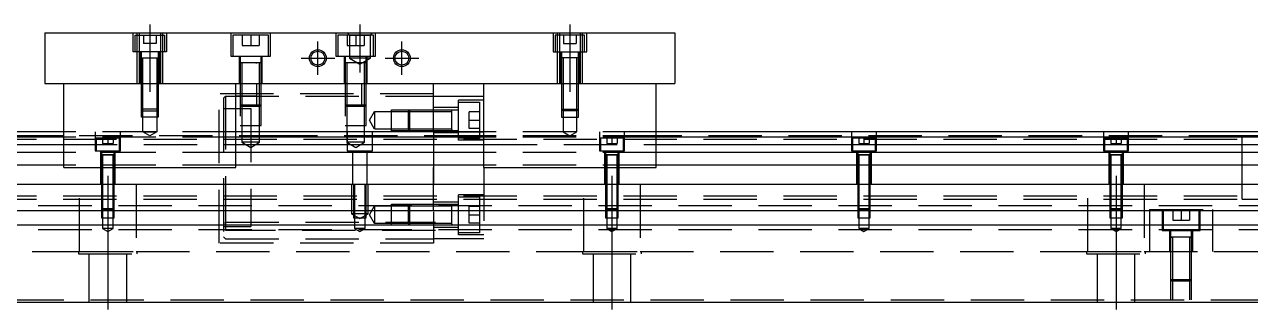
# Model space of a CAD drawing. Extents: x -12 to 725, y -279 to 77.
# Drawn here: x 180.2 to 472, y -218.4 to -150.4 of the extents above; entities that cross this region are included whole.
import ezdxf

# ---------------------------------------------------------------- set-up
doc = ezdxf.new("R2010")
doc.units = 0
doc.linetypes.add('CENTER', pattern=[50.8, 31.75, -6.35, 6.35, -6.35])
doc.linetypes.add('DASHED', pattern=[19.05, 12.7, -6.35])
doc.layers.get('0').update_dxf_attribs({"linetype": 'CONTINUOUS'})
doc.layers.add('CENTER', color=1, linetype='CENTER')

msp = doc.modelspace()

# ---------------------------------------------------------------- linework, layer by layer
at = {"color": 7, "linetype": 'CONTINUOUS'}
for p, q in [((185, -152.45), (335, -152.45)), ((185, -152.45), (185, -164.45)), ((335, -152.45), (335, -164.45)), ((185, -164.45), (335, -164.45)), ((189.5, -184.45), (189.5, -164.45)), ((230.5, -184.45), (230.5, -164.45)), ((277.5, -175.95), (277.5, -164.45)), ((289.5, -184.45), (289.5, -164.45)), ((330.5, -184.45), (330.5, -164.45)), ((277.5, -167.45), (289.5, -167.45)), ((189.5, -175.95), (0, -175.95)), ((189.5, -177.202272), (0, -177.202272)), ((289.5, -175.95), (230.5, -175.95)), ((289.5, -177.202272), (230.5, -177.202272)), ((520, -175.95), (330.5, -175.95)), ((520, -177.202272), (330.5, -177.202272)), ((470, -184.249932), (470, -176.949994)), ((0, -178.97668), (189.5, -178.97668)), ((189.5, -180.873076), (0, -180.873076)), ((230.5, -178.97668), (289.5, -178.97668)), ((289.5, -180.873076), (230.5, -180.873076)), ((330.5, -178.97668), (520, -178.97668)), ((520, -180.873076), (330.5, -180.873076)), ((189.5, -183.927372), (0, -183.927372)), ((189.5, -184.45), (230.5, -184.45)), ((289.5, -183.927372), (230.5, -183.927372)), ((289.5, -184.45), (330.5, -184.45)), ((520, -183.927372), (330.5, -183.927372)), ((470, -188.45), (470, -184.249932)), ((0, -188.45), (520, -188.45)), ((470, -191.950006), (470, -188.45)), ((520, -194.75), (0, -194.75)), ((520, -198.15), (0, -198.15)), ((0, -216.45), (520, -216.45))]:
    msp.add_line(p, q, dxfattribs=at)
at = {"color": 3, "linetype": 'DASHED'}
for p, q in [((206, -156.95), (206, -152.45)), ((206.5, -152.95), (213.5, -152.95)), ((206.5, -156.95), (206.5, -152.95)), ((207.000006, -152.95), (207.000006, -152.45)), ((207.000006, -156.95), (207.000006, -152.95)), ((207.5, -164.45), (207.5, -152.45)), ((208.5, -152.95), (208.5, -154.95)), ((210, -152.95), (210, -154.95)), ((211.5, -152.95), (211.5, -154.95)), ((212.5, -152.45), (212.5, -164.45)), ((212.999994, -152.45), (212.999994, -152.95)), ((212.999994, -152.95), (212.999994, -156.95)), ((213.5, -152.95), (213.5, -156.95)), ((214, -152.45), (214, -156.95)), ((229.25, -152.45), (229.25, -157.95)), ((238.25, -152.95), (229.75, -152.95)), ((229.75, -152.95), (229.75, -157.95)), ((232, -152.95), (232, -155.45)), ((234, -152.95), (234, -155.45)), ((236, -152.95), (236, -155.45)), ((238.25, -157.95), (238.25, -152.95)), ((238.75, -157.95), (238.75, -152.45)), ((254.25, -152.45), (254.25, -157.95)), ((263.25, -152.95), (254.75, -152.95)), ((254.75, -152.95), (254.75, -157.95)), ((257.5, -152.95), (257, -152.45)), ((257, -152.95), (257, -155.45)), ((257.5, -152.95), (257.5, -158.45)), ((257.5, -152.95), (262.5, -152.95)), ((259, -152.95), (259, -155.45)), ((260, -152.95), (260, -155.45)), ((261, -152.95), (261, -155.45)), ((262.5, -152.95), (263, -152.45)), ((262.5, -158.45), (262.5, -152.95)), ((263.25, -157.95), (263.25, -152.95)), ((263.75, -157.95), (263.75, -152.45)), ((306, -152.45), (306, -156.95)), ((313.5, -152.95), (306.5, -152.95)), ((306.5, -152.95), (306.5, -156.95)), ((307.000006, -152.45), (307.000006, -152.95)), ((307.000006, -152.95), (307.000006, -156.95)), ((307.5, -152.45), (307.5, -164.45)), ((308.5, -152.95), (308.5, -154.95)), ((310, -152.95), (310, -154.95)), ((311.5, -152.95), (311.5, -154.95)), ((312.5, -164.45), (312.5, -152.45)), ((312.999994, -152.95), (312.999994, -152.45)), ((312.999994, -156.95), (312.999994, -152.95)), ((313.5, -156.95), (313.5, -152.95)), ((314, -156.95), (314, -152.45)), ((214, -156.95), (206, -156.95)), ((207.000006, -164.45), (207.000006, -156.95)), ((207.75, -164.45), (207.75, -156.95)), ((208, -158.35), (208, -156.95)), ((210, -154.95), (208.5, -154.95)), ((211.5, -154.95), (210, -154.95)), ((212, -156.95), (212, -158.35)), ((212.25, -156.95), (212.25, -164.45)), ((212.999994, -156.95), (212.999994, -164.45)), ((232, -155.45), (234, -155.45)), ((234, -155.45), (236, -155.45)), ((257, -155.45), (259, -155.45)), ((259, -155.45), (261, -155.45)), ((306, -156.95), (314, -156.95)), ((307.000006, -156.95), (307.000006, -164.45)), ((307.75, -156.95), (307.75, -164.45)), ((308, -156.95), (308, -158.35)), ((308.5, -154.95), (310, -154.95)), ((310, -154.95), (311.5, -154.95)), ((312, -158.35), (312, -156.95)), ((312.25, -164.45), (312.25, -156.95)), ((312.999994, -164.45), (312.999994, -156.95)), ((207.999994, -158.35), (212.000006, -158.35)), ((207.999994, -158.35), (212.000006, -158.35)), ((207.999994, -158.35), (212.000006, -158.35)), ((208, -158.35), (208, -158.345)), ((208, -158.35), (208.216668, -158.35)), ((208, -158.355), (208, -158.35)), ((208, -164.45), (208, -158.35)), ((208.216668, -158.35), (211.783292, -158.35)), ((208.35, -164.45), (208.35, -158.35)), ((211.65, -158.35), (211.65, -164.45)), ((211.783292, -158.35), (212, -158.35)), ((212, -158.345), (212, -158.35)), ((212, -158.35), (212, -158.355)), ((212, -158.35), (212, -164.45)), ((229.25, -157.95), (238.75, -157.95)), ((231.25, -157.95), (231.25, -164.45)), ((231.5, -157.95), (231.5, -159.55)), ((231.757468, -159.55), (231.5, -159.55)), ((231.5, -159.55), (231.500006, -174.45)), ((236.242552, -159.55), (231.757468, -159.55)), ((231.9, -159.55), (231.9, -164.45)), ((235.242602, -159.55), (235.5, -159.55)), ((235.5, -159.55), (235.5, -159.545)), ((235.5, -159.555), (235.5, -159.55)), ((236.1, -164.45), (236.1, -159.55)), ((236.5, -159.55), (236.242552, -159.55)), ((236.5, -159.55), (236.5, -157.95)), ((236.5, -164.45), (236.5, -159.55)), ((236.75, -164.45), (236.75, -157.95)), ((254.25, -157.95), (263.75, -157.95)), ((256.25, -157.95), (256.25, -164.45)), ((256.5, -157.95), (256.5, -159.55)), ((256.757468, -159.55), (256.5, -159.55)), ((256.5, -159.55), (256.500006, -174.45)), ((261.242552, -159.55), (256.757468, -159.55)), ((256.9, -159.55), (256.9, -164.45)), ((262.5, -158.45), (257.5, -158.45)), ((257.5, -158.45), (260, -159.893376)), ((260, -159.893376), (262.5, -158.45)), ((260.242602, -159.55), (260.5, -159.55)), ((260.5, -159.55), (260.5, -159.545)), ((260.5, -159.555), (260.5, -159.55)), ((261.1, -164.45), (261.1, -159.55)), ((261.5, -159.55), (261.242552, -159.55)), ((261.5, -159.55), (261.5, -157.95)), ((261.5, -164.45), (261.5, -159.55)), ((261.75, -164.45), (261.75, -157.95)), ((312.000006, -158.35), (307.999994, -158.35)), ((312.000006, -158.35), (307.999994, -158.35)), ((312.000006, -158.35), (307.999994, -158.35)), ((308, -158.345), (308, -158.35)), ((308.216708, -158.35), (308, -158.35)), ((308, -158.35), (308, -158.355)), ((308, -158.35), (308, -164.45)), ((311.783332, -158.35), (308.216708, -158.35)), ((308.35, -158.35), (308.35, -164.45)), ((311.65, -164.45), (311.65, -158.35)), ((312, -158.35), (311.783332, -158.35)), ((312, -158.35), (312, -158.345)), ((312, -158.355), (312, -158.35)), ((312, -164.45), (312, -158.35)), ((208, -170.6), (208, -164.45)), ((208.000006, -170.600006), (208.000006, -164.45)), ((208.35, -170.95), (208.35, -164.45)), ((211.65, -164.45), (211.65, -170.95)), ((211.999994, -164.45), (211.999994, -170.600006)), ((212, -164.45), (212, -170.6)), ((226.5, -202.45), (226.5, -164.45)), ((231.9, -164.45), (231.9, -169.95)), ((235.499994, -169.550006), (235.499994, -164.45)), ((236.1, -169.95), (236.1, -164.45)), ((236.5, -169.55), (236.5, -164.45)), ((256.9, -164.45), (256.9, -169.95)), ((260.499994, -169.550006), (260.499994, -164.45)), ((261.1, -169.95), (261.1, -164.45)), ((261.5, -169.55), (261.5, -164.45)), ((308, -164.45), (308, -170.6)), ((308.000006, -164.45), (308.000006, -170.600006)), ((308.35, -164.45), (308.35, -170.95)), ((311.65, -170.95), (311.65, -164.45)), ((311.999994, -170.600006), (311.999994, -164.45)), ((312, -170.6), (312, -164.45)), ((277.5, -166.95), (226.5, -166.95)), ((227.5, -167.95), (228, -167.45)), ((227.5, -167.95), (227.5, -200.95)), ((228, -167.45), (277.5, -167.45)), ((228, -167.45), (228, -201.45)), ((230.9, -167.45), (230.5, -167.45)), ((235.1, -167.45), (230.9, -167.45)), ((235.5, -167.45), (235.1, -167.45)), ((283.5, -177.950001), (283.5, -168.450001)), ((289.5, -168.450001), (283.5, -168.450001)), ((283.5, -168.95), (288.5, -168.95)), ((288.5, -168.95), (288.5, -177.45)), ((212, -170.6), (208, -170.6)), ((208.35, -170.95), (208, -170.6)), ((208.000006, -172.45), (208.000006, -170.600006)), ((208.35, -170.95), (211.65, -170.95)), ((208.35, -172.45), (208.35, -170.95)), ((212, -170.6), (211.65, -170.95)), ((211.65, -170.95), (211.65, -172.45)), ((211.999994, -170.600006), (211.999994, -172.45)), ((227.5, -170.45), (234, -170.45)), ((231.5, -169.55), (236.5, -169.55)), ((231.5, -169.55), (231.9, -169.95)), ((236.1, -169.95), (231.9, -169.95)), ((231.9, -169.95), (231.9, -174.45)), ((234, -170.45), (234, -198.45)), ((236.1, -169.95), (236.5, -169.55)), ((236.1, -174.45), (236.1, -169.95)), ((236.499994, -174.45), (236.499994, -169.550006)), ((256.5, -169.55), (261.5, -169.55)), ((256.5, -169.55), (256.9, -169.95)), ((261.1, -169.95), (256.9, -169.95)), ((256.9, -169.95), (256.9, -174.45)), ((261.1, -169.95), (261.5, -169.55)), ((261.1, -174.45), (261.1, -169.95)), ((261.499994, -174.45), (261.499994, -169.550006)), ((262.287565, -173.2), (263.500001, -171.1)), ((263.500001, -171.1), (263.500001, -175.3)), ((263.500001, -171.1), (269.4, -171.1)), ((267.5, -175.699995), (267.5, -170.700004)), ((267.5, -170.700004), (272.4, -170.700004)), ((269.4, -171.1), (272, -171.1)), ((271.499979, -171.1), (271.899979, -170.7)), ((271.499979, -171.1), (271.499979, -175.3)), ((271.899979, -175.7), (271.899979, -170.7)), ((272, -171.1), (281.9, -171.100001)), ((272.4, -170.700004), (283.5, -170.700004)), ((283.5, -170.200001), (277.5, -170.200001)), ((281.9, -175.7), (281.9, -170.7)), ((286, -175.2), (286, -171.2)), ((288.5, -171.2), (286, -171.2)), ((308, -170.6), (312, -170.6)), ((308, -170.6), (308.35, -170.95)), ((308.000006, -170.600006), (308.000006, -172.45)), ((311.65, -170.95), (308.35, -170.95)), ((308.35, -170.95), (308.35, -172.45)), ((311.65, -170.95), (312, -170.6)), ((311.65, -172.45), (311.65, -170.95)), ((311.999994, -172.45), (311.999994, -170.600006)), ((211.999994, -172.45), (208.000006, -172.45)), ((208.35, -175.95), (208.35, -172.45)), ((211.65, -172.45), (211.65, -175.95)), ((231.500006, -174.45), (236.499994, -174.45)), ((231.9, -174.45), (231.9, -178.45)), ((236.1, -178.45), (236.1, -174.45)), ((256.500006, -174.45), (261.499994, -174.45)), ((256.9, -174.45), (256.9, -178.45)), ((261.1, -178.45), (261.1, -174.45)), ((263.500001, -175.3), (262.287565, -173.2)), ((286, -173.2), (288.5, -173.2)), ((308.000006, -172.45), (311.999994, -172.45)), ((308.35, -172.45), (308.35, -175.95)), ((311.65, -175.95), (311.65, -172.45)), ((37, -177.7), (470, -177.7)), ((189.5, -176.95), (40.5, -176.95)), ((230.5, -175.95), (189.5, -175.95)), ((244, -176.95), (189.5, -176.95)), ((230.5, -177.202272), (189.5, -177.202272)), ((197, -175.95), (197, -180.45)), ((202.75, -177.45), (197.25, -177.45)), ((197.25, -177.45), (197.25, -180.45)), ((198.75, -177.45), (198.75, -178.75)), ((200, -177.45), (200, -178.75)), ((201.25, -177.45), (201.25, -178.75)), ((202.75, -180.45), (202.75, -177.45)), ((203, -180.45), (203, -175.95)), ((208.35, -175.95), (211.65, -175.95)), ((210, -176.902628), (208.35, -175.95)), ((211.65, -175.95), (210, -176.902628)), ((236.65, -175.95), (233.35, -175.95)), ((288, -176.95), (244, -176.95)), ((257, -175.95), (257, -180.45)), ((263, -180.45), (263, -175.95)), ((269.4, -175.3), (263.66115, -175.3)), ((272.4, -175.699994), (267.5, -175.699994)), ((272, -175.3), (269.4, -175.3)), ((271.899979, -175.7), (271.499979, -175.3)), ((281.9, -175.3), (272, -175.3)), ((283.5, -175.699994), (272.4, -175.699994)), ((277.5, -175.95), (277.5, -201.45)), ((283.5, -176.200001), (277.5, -176.200001)), ((281.9, -175.442602), (281.9, -175.7)), ((283.35, -175.95), (289.5, -175.95)), ((288.5, -177.45), (283.5, -177.45)), ((289.5, -177.950001), (283.5, -177.950001)), ((288.5, -175.2), (286, -175.2)), ((330.5, -175.95), (286.65, -175.95)), ((330.5, -176.95), (288, -176.95)), ((330.5, -177.202272), (289.5, -177.202272)), ((311.65, -175.95), (308.35, -175.95)), ((308.35, -175.95), (310, -176.902628)), ((310, -176.902628), (311.65, -175.95)), ((317, -175.95), (317, -180.45)), ((322.75, -177.45), (317.25, -177.45)), ((317.25, -177.45), (317.25, -180.45)), ((318.75, -177.45), (318.75, -178.75)), ((320, -177.45), (320, -178.75)), ((321.25, -177.45), (321.25, -178.75)), ((322.75, -180.45), (322.75, -177.45)), ((323, -180.45), (323, -175.95)), ((470, -176.95), (330.5, -176.95)), ((377, -175.95), (377, -180.45)), ((382.75, -177.45), (377.25, -177.45)), ((377.25, -177.45), (377.25, -180.45)), ((378.75, -177.45), (378.75, -178.75)), ((380, -177.45), (380, -178.75)), ((381.25, -177.45), (381.25, -178.75)), ((382.75, -180.45), (382.75, -177.45)), ((383, -180.45), (383, -175.95)), ((437, -175.95), (437, -180.45)), ((442.75, -177.45), (437.25, -177.45)), ((437.25, -177.45), (437.25, -180.45)), ((438.75, -177.45), (438.75, -178.75)), ((440, -177.45), (440, -178.75)), ((441.25, -177.45), (441.25, -178.75)), ((442.75, -180.45), (442.75, -177.45)), ((443, -180.45), (443, -175.95)), ((470, -176.95), (469.995, -176.95)), ((470, -177.498872), (470, -176.95)), ((470.005, -176.95), (470, -176.95)), ((475, -176.95), (470, -176.95)), ((470, -184.249934), (470, -177.498872)), ((189.5, -178.97668), (230.5, -178.97668)), ((230.5, -180.873076), (189.5, -180.873076)), ((197, -180.45), (203, -180.45)), ((198.25, -180.45), (198.25, -188.45)), ((198.5, -180.45), (198.5, -181.45)), ((198.75, -178.75), (200, -178.75)), ((200, -178.75), (201.25, -178.75)), ((201.5, -181.45), (201.5, -180.45)), ((201.75, -188.45), (201.75, -180.45)), ((236.1, -178.45), (231.9, -178.45)), ((231.9, -178.45), (234, -179.662436)), ((234, -179.662436), (236.1, -178.45)), ((261.1, -178.45), (256.9, -178.45)), ((256.9, -178.45), (259, -179.662436)), ((257, -180.45), (263, -180.45)), ((258.25, -180.45), (258.25, -188.45)), ((259, -179.662436), (261.1, -178.45)), ((261.75, -188.45), (261.75, -180.45)), ((289.5, -178.97668), (330.5, -178.97668)), ((330.5, -180.873076), (289.5, -180.873076)), ((317, -180.45), (323, -180.45)), ((318.25, -180.45), (318.25, -188.45)), ((318.5, -180.45), (318.5, -181.45)), ((318.75, -178.75), (320, -178.75)), ((320, -178.75), (321.25, -178.75)), ((321.5, -181.45), (321.5, -180.45)), ((321.75, -188.45), (321.75, -180.45)), ((377, -180.45), (383, -180.45)), ((378.25, -180.45), (378.25, -188.45)), ((378.5, -180.45), (378.5, -181.45)), ((378.75, -178.75), (380, -178.75)), ((380, -178.75), (381.25, -178.75)), ((381.5, -181.45), (381.5, -180.45)), ((381.75, -188.45), (381.75, -180.45)), ((437, -180.45), (443, -180.45)), ((438.25, -180.45), (438.25, -188.45)), ((438.5, -180.45), (438.5, -181.45)), ((438.75, -178.75), (440, -178.75)), ((440, -178.75), (441.25, -178.75)), ((441.5, -181.45), (441.5, -180.45)), ((441.75, -188.45), (441.75, -180.45)), ((201.500006, -181.45), (198.499994, -181.45)), ((199.998804, -181.45), (198.499994, -181.45)), ((198.5, -181.445), (198.5, -181.45)), ((198.5, -181.45), (198.62467, -181.45)), ((198.624678, -181.45), (198.5, -181.45)), ((198.5, -181.45), (198.5, -181.455)), ((198.5, -181.45), (198.5, -188.45)), ((198.62467, -181.45), (201.375392, -181.45)), ((199.998804, -181.45), (198.624678, -181.45)), ((198.75, -181.45), (198.75, -188.45)), ((201.500006, -181.45), (199.998804, -181.45)), ((201.37533, -181.45), (199.998804, -181.45)), ((201.25, -188.45), (201.25, -181.45)), ((201.5, -181.45), (201.37533, -181.45)), ((201.375392, -181.45), (201.5, -181.45)), ((201.5, -181.45), (201.5, -181.445)), ((201.5, -181.455), (201.5, -181.45)), ((201.5, -188.45), (201.5, -181.45)), ((321.500006, -181.45), (318.499994, -181.45)), ((319.998804, -181.45), (318.499994, -181.45)), ((318.5, -181.445), (318.5, -181.45)), ((318.5, -181.45), (318.62467, -181.45)), ((318.624678, -181.45), (318.5, -181.45)), ((318.5, -181.45), (318.5, -181.455)), ((318.5, -181.45), (318.5, -188.45)), ((318.62467, -181.45), (321.375392, -181.45)), ((319.998804, -181.45), (318.624678, -181.45)), ((318.75, -181.45), (318.75, -188.45)), ((321.500006, -181.45), (319.998804, -181.45)), ((321.37533, -181.45), (319.998804, -181.45)), ((321.25, -188.45), (321.25, -181.45)), ((321.5, -181.45), (321.37533, -181.45)), ((321.375392, -181.45), (321.5, -181.45)), ((321.5, -181.45), (321.5, -181.445)), ((321.5, -181.455), (321.5, -181.45)), ((321.5, -188.45), (321.5, -181.45)), ((381.500006, -181.45), (378.499994, -181.45)), ((379.998804, -181.45), (378.499994, -181.45)), ((378.5, -181.445), (378.5, -181.45)), ((378.5, -181.45), (378.62467, -181.45)), ((378.624678, -181.45), (378.5, -181.45)), ((378.5, -181.45), (378.5, -181.455)), ((378.5, -181.45), (378.5, -188.45)), ((378.62467, -181.45), (381.375392, -181.45)), ((379.998804, -181.45), (378.624678, -181.45)), ((378.75, -181.45), (378.75, -188.45)), ((381.500006, -181.45), (379.998804, -181.45)), ((381.37533, -181.45), (379.998804, -181.45)), ((381.25, -188.45), (381.25, -181.45)), ((381.5, -181.45), (381.37533, -181.45)), ((381.375392, -181.45), (381.5, -181.45)), ((381.5, -181.45), (381.5, -181.445)), ((381.5, -181.455), (381.5, -181.45)), ((381.5, -188.45), (381.5, -181.45)), ((441.500006, -181.45), (438.499994, -181.45)), ((439.998804, -181.45), (438.499994, -181.45)), ((438.5, -181.445), (438.5, -181.45)), ((438.5, -181.45), (438.62467, -181.45)), ((438.624678, -181.45), (438.5, -181.45)), ((438.5, -181.45), (438.5, -181.455)), ((438.5, -181.45), (438.5, -188.45)), ((438.62467, -181.45), (441.375392, -181.45)), ((439.998804, -181.45), (438.624678, -181.45)), ((438.75, -181.45), (438.75, -188.45)), ((441.500006, -181.45), (439.998804, -181.45)), ((441.37533, -181.45), (439.998804, -181.45)), ((441.25, -188.45), (441.25, -181.45)), ((441.5, -181.45), (441.37533, -181.45)), ((441.375392, -181.45), (441.5, -181.45)), ((441.5, -181.45), (441.5, -181.445)), ((441.5, -181.455), (441.5, -181.45)), ((441.5, -188.45), (441.5, -181.45)), ((230.5, -183.927372), (189.5, -183.927372)), ((277.5, -188.45), (277.5, -184.45)), ((330.5, -183.927372), (289.5, -183.927372)), ((289.5, -184.45), (289.5, -201.45)), ((470, -184.650056), (470, -184.249934)), ((470, -188.45023), (470, -184.650056)), ((193.291796, -204.45), (193.291796, -188.45)), ((198.5, -188.45), (198.5, -194.2)), ((198.500006, -188.45), (198.500002, -194.2)), ((198.75, -188.45), (198.75, -194.45)), ((201.25, -194.45), (201.25, -188.45)), ((201.499998, -194.2), (201.499994, -188.45)), ((201.5, -194.2), (201.5, -188.45)), ((206.708204, -188.45), (206.708204, -204.45)), ((258, -188.45), (258, -195.45)), ((258.500006, -188.45), (258.500006, -194.75)), ((258.75, -188.45), (258.75, -196.45)), ((261.25, -196.45), (261.25, -188.45)), ((261.499994, -194.75), (261.499994, -188.45)), ((262, -195.45), (262, -188.45)), ((277.5, -194.75), (277.5, -188.45)), ((313.291796, -204.45), (313.291796, -188.45)), ((318.5, -188.45), (318.5, -194.2)), ((318.500006, -188.45), (318.500002, -194.2)), ((318.75, -188.45), (318.75, -194.45)), ((321.25, -194.45), (321.25, -188.45)), ((321.499998, -194.2), (321.499994, -188.45)), ((321.5, -194.2), (321.5, -188.45)), ((326.708204, -188.45), (326.708204, -204.45)), ((378.5, -188.45), (378.5, -194.2)), ((378.500006, -188.45), (378.500002, -194.2)), ((378.75, -188.45), (378.75, -194.45)), ((381.25, -194.45), (381.25, -188.45)), ((381.499998, -194.2), (381.499994, -188.45)), ((381.5, -194.2), (381.5, -188.45)), ((433.291796, -204.45), (433.291796, -188.45)), ((438.5, -188.45), (438.5, -194.2)), ((438.500006, -188.45), (438.500002, -194.2)), ((438.75, -188.45), (438.75, -194.45)), ((441.25, -194.45), (441.25, -188.45)), ((441.499998, -194.2), (441.499994, -188.45)), ((441.5, -194.2), (441.5, -188.45)), ((446.708204, -188.45), (446.708204, -204.45)), ((470, -191.400962), (470, -188.45023)), ((37, -191.2), (470, -191.2)), ((37, -191.95), (470, -191.95)), ((283.5, -200.450001), (283.5, -190.950001)), ((289.5, -190.950001), (283.5, -190.950001)), ((283.5, -191.45), (288.5, -191.45)), ((288.5, -191.45), (288.5, -199.95)), ((469.995, -191.95), (470, -191.95)), ((470, -191.949332), (470, -191.400962)), ((470, -191.95), (470, -191.949332)), ((470, -191.95), (470.005, -191.95)), ((470, -191.95), (475, -191.95)), ((520, -193.6), (0, -193.6)), ((198.5, -194.2), (201.5, -194.2)), ((198.5, -194.2), (198.75, -194.45)), ((198.500002, -194.2), (198.500006, -194.75)), ((198.500006, -194.75), (198.500006, -196.45)), ((201.25, -194.45), (198.75, -194.45)), ((198.75, -194.45), (198.75, -196.45)), ((201.25, -194.45), (201.5, -194.2)), ((201.25, -196.45), (201.25, -194.45)), ((201.499994, -194.75), (201.499998, -194.2)), ((201.499994, -196.45), (201.499994, -194.75)), ((262, -195.45), (258, -195.45)), ((258, -195.45), (260, -196.6047)), ((258.500006, -194.75), (258.500006, -196.45)), ((260, -196.6047), (262, -195.45)), ((261.499994, -196.45), (261.499994, -194.75)), ((262.287565, -195.7), (263.500001, -193.6)), ((263.500001, -193.6), (263.500001, -197.8)), ((263.500001, -193.6), (269.4, -193.6)), ((267.5, -198.199995), (267.5, -193.200004)), ((267.5, -193.200004), (272.4, -193.200004)), ((269.4, -193.6), (272, -193.6)), ((271.499979, -193.6), (271.899979, -193.2)), ((271.499979, -193.6), (271.499979, -197.8)), ((271.899979, -198.2), (271.899979, -193.2)), ((272, -193.6), (281.9, -193.600001)), ((272.4, -193.200004), (283.5, -193.200004)), ((283.5, -192.700001), (277.5, -192.700001)), ((281.9, -198.2), (281.9, -193.2)), ((286, -197.7), (286, -193.7)), ((288.5, -193.7), (286, -193.7)), ((288.500006, -194.75), (288.500006, -196.45)), ((288.500006, -194.75), (288.500006, -196.45)), ((318.5, -194.2), (321.5, -194.2)), ((318.5, -194.2), (318.75, -194.45)), ((318.500002, -194.2), (318.500006, -194.75)), ((318.500006, -194.75), (318.500006, -196.45)), ((321.25, -194.45), (318.75, -194.45)), ((318.75, -194.45), (318.75, -196.45)), ((321.25, -194.45), (321.5, -194.2)), ((321.25, -196.45), (321.25, -194.45)), ((321.499994, -194.75), (321.499998, -194.2)), ((321.499994, -196.45), (321.499994, -194.75)), ((378.5, -194.2), (381.5, -194.2)), ((378.5, -194.2), (378.75, -194.45)), ((378.500002, -194.2), (378.500006, -194.75)), ((378.500006, -194.75), (378.500006, -196.45)), ((381.25, -194.45), (378.75, -194.45)), ((378.75, -194.45), (378.75, -196.45)), ((381.25, -194.45), (381.5, -194.2)), ((381.25, -196.45), (381.25, -194.45)), ((381.499994, -194.75), (381.499998, -194.2)), ((381.499994, -196.45), (381.499994, -194.75)), ((438.5, -194.2), (441.5, -194.2)), ((438.5, -194.2), (438.75, -194.45)), ((438.500002, -194.2), (438.500006, -194.75)), ((438.500006, -194.75), (438.500006, -196.45)), ((441.25, -194.45), (438.75, -194.45)), ((438.75, -194.45), (438.75, -196.45)), ((441.25, -194.45), (441.5, -194.2)), ((441.25, -196.45), (441.25, -194.45)), ((441.499994, -194.75), (441.499998, -194.2)), ((441.499994, -196.45), (441.499994, -194.75)), ((448, -194.45), (463, -194.45)), ((448, -194.45), (448, -194.75)), ((448, -194.75), (448, -198.15)), ((451, -194.45), (451, -199.45)), ((451.25, -194.45), (451.25, -194.75)), ((451.25, -194.75), (451.25, -198.15)), ((453.5, -194.45), (453.5, -196.95)), ((455.5, -194.45), (455.5, -196.95)), ((457.5, -194.45), (457.5, -196.95)), ((459.75, -194.75), (459.75, -194.45)), ((459.75, -198.15), (459.75, -194.75)), ((460, -199.45), (460, -194.45)), ((463, -194.45), (463, -194.75)), ((463, -194.75), (463, -198.15)), ((198.500006, -196.45), (201.499994, -196.45)), ((198.75, -196.45), (198.75, -198.95)), ((201.25, -198.95), (201.25, -196.45)), ((228, -197.45), (278, -197.45)), ((228, -198.15), (228, -197.45)), ((258.500006, -196.45), (261.499994, -196.45)), ((258.75, -196.45), (258.75, -198.95)), ((261.25, -198.95), (261.25, -196.45)), ((263.500001, -197.8), (262.287565, -195.7)), ((269.4, -197.8), (263.500001, -197.8)), ((272.4, -198.199994), (267.5, -198.199994)), ((272, -197.8), (269.4, -197.8)), ((271.899979, -198.2), (271.499979, -197.8)), ((281.9, -197.8), (272, -197.8)), ((283.5, -198.199994), (272.4, -198.199994)), ((277.5, -198.15), (277.5, -202.45)), ((281.9, -197.942602), (281.9, -198.2)), ((286, -195.7), (288.5, -195.7)), ((288.5, -197.7), (286, -197.7)), ((318.500006, -196.45), (321.499994, -196.45)), ((318.75, -196.45), (318.75, -198.95)), ((321.25, -198.95), (321.25, -196.45)), ((378.500006, -196.45), (381.499994, -196.45)), ((378.75, -196.45), (378.75, -198.95)), ((381.25, -198.95), (381.25, -196.45)), ((438.500006, -196.45), (441.499994, -196.45)), ((438.75, -196.45), (438.75, -198.95)), ((441.25, -198.95), (441.25, -196.45)), ((448, -198.15), (448, -204.45)), ((451.25, -198.15), (451.25, -199.45)), ((453.5, -196.95), (455.5, -196.95)), ((455.5, -196.95), (457.5, -196.95)), ((459.75, -199.45), (459.75, -198.15)), ((463, -198.15), (463, -204.45)), ((520, -199.3), (0, -199.3)), ((201.25, -198.95), (198.75, -198.95)), ((198.75, -198.95), (200, -199.671688)), ((200, -199.671688), (201.25, -198.95)), ((227.5, -198.45), (234, -198.45)), ((228, -201.45), (227.5, -200.95)), ((278, -199.458332), (228, -199.458332)), ((261.25, -198.95), (258.75, -198.95)), ((258.75, -198.95), (260, -199.671688)), ((260, -199.671688), (261.25, -198.95)), ((283.5, -198.700001), (277.5, -198.700001)), ((288.5, -199.95), (283.5, -199.95)), ((289.5, -200.450001), (283.5, -200.450001)), ((321.25, -198.95), (318.75, -198.95)), ((318.75, -198.95), (320, -199.671688)), ((320, -199.671688), (321.25, -198.95)), ((381.25, -198.95), (378.75, -198.95)), ((378.75, -198.95), (380, -199.671688)), ((380, -199.671688), (381.25, -198.95)), ((441.25, -198.95), (438.75, -198.95)), ((438.75, -198.95), (440, -199.671688)), ((440, -199.671688), (441.25, -198.95)), ((451, -199.45), (460, -199.45)), ((452.75, -199.45), (452.75, -204.45)), ((458.000006, -201.05), (452.999994, -201.05)), ((458.000006, -201.05), (452.999994, -201.05)), ((458.000006, -201.05), (452.999994, -201.05)), ((453, -199.45), (453, -201.05)), ((453, -201.045), (453, -201.05)), ((453, -201.05), (453.257448, -201.05)), ((453.257468, -201.05), (453, -201.05)), ((453, -201.05), (453, -201.055)), ((453, -201.05), (453, -204.45)), ((457.742552, -201.05), (453.257468, -201.05)), ((453.4, -201.05), (453.4, -204.45)), ((457.6, -204.45), (457.6, -201.05)), ((458, -201.05), (457.742552, -201.05)), ((457.742602, -201.05), (458, -201.05)), ((458, -201.05), (458, -199.45)), ((458, -201.05), (458, -201.045)), ((458, -201.055), (458, -201.05)), ((458, -204.45), (458, -201.05)), ((458.25, -204.45), (458.25, -199.45)), ((277.5, -202.45), (226.5, -202.45)), ((228, -201.45), (277.5, -201.45)), ((289.5, -201.45), (277.5, -201.45)), ((86.708204, -204.45), (193.291796, -204.45)), ((193, -204.45), (193, -204.95)), ((193, -204.95), (207, -204.95)), ((193.291796, -204.45), (206.708204, -204.45)), ((195.5, -204.95), (195.5, -216.45)), ((204.5, -216.45), (204.5, -204.95)), ((206.708204, -204.45), (313.291796, -204.45)), ((207, -204.95), (207, -204.45)), ((313, -204.45), (313, -204.95)), ((313, -204.95), (327, -204.95)), ((313.291796, -204.45), (326.708204, -204.45)), ((315.5, -204.95), (315.5, -216.45)), ((324.5, -216.45), (324.5, -204.95)), ((326.708204, -204.45), (433.291796, -204.45)), ((327, -204.95), (327, -204.45)), ((433, -204.45), (433, -204.95)), ((433, -204.95), (447, -204.95)), ((433.291796, -204.45), (446.708204, -204.45)), ((435.5, -204.95), (435.5, -216.45)), ((444.5, -216.45), (444.5, -204.95)), ((446.708204, -204.45), (463.291796, -204.45)), ((447, -204.95), (447, -204.45)), ((453, -204.45), (453, -211.05)), ((453.000006, -204.45), (453.000006, -211.050006)), ((453.4, -204.45), (453.4, -211.45)), ((457.6, -211.45), (457.6, -204.45)), ((457.999994, -211.050006), (457.999994, -204.45)), ((458, -211.05), (458, -204.45)), ((463.291796, -204.45), (476.708204, -204.45)), ((453, -211.05), (458, -211.05)), ((453, -211.05), (453.4, -211.45)), ((453.000006, -211.050006), (453.000006, -215.95)), ((457.6, -211.45), (453.4, -211.45)), ((453.4, -211.45), (453.4, -215.95)), ((457.6, -211.45), (458, -211.05)), ((457.6, -215.95), (457.6, -211.45)), ((457.999994, -215.95), (457.999994, -211.050006)), ((62.499994, -215.95), (520, -215.95))]:
    msp.add_line(p, q, dxfattribs=at)
at = {"color": 3, "linetype": 'CONTINUOUS'}
for centre in [(250, -158.45), (270, -158.45)]:
    msp.add_circle(centre, 2, dxfattribs=at)
at = {"color": 7, "linetype": 'CONTINUOUS'}
for centre in [(250, -158.45), (270, -158.45)]:
    msp.add_circle(centre, 1.65, dxfattribs=at)
at = {"layer": 'CENTER', "color": 1, "linetype": 'CENTER'}
for p, q in [((210, -150.45), (210, -166.45)), ((260, -150.45), (260, -161.893376)), ((310, -150.45), (310, -166.45)), ((250, -162.45), (250, -154.45)), ((270, -162.45), (270, -154.45)), ((246, -158.45), (254, -158.45)), ((266, -158.45), (274, -158.45)), ((200, -186.45), (200, -218.45)), ((320, -186.45), (320, -218.45)), ((440, -186.45), (440, -218.45))]:
    msp.add_line(p, q, dxfattribs=at)

doc.saveas('drawing.dxf')
